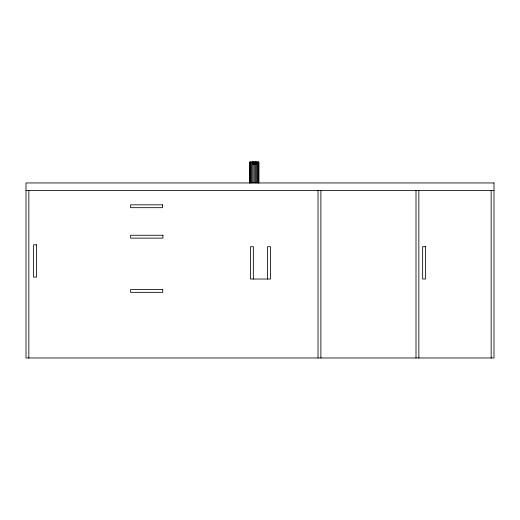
<?xml version="1.0" encoding="UTF-8"?>
<svg xmlns="http://www.w3.org/2000/svg" width="520" height="520" viewBox="0 0 520 520"><rect width="100%" height="100%" fill="white"/><g stroke="black" fill="none" stroke-linecap="round" stroke-linejoin="round"><path stroke-width="0.78" d="M252.389 163.93L256.197 163.93L256.197 162.026M26 190.561L494 190.561M491.147 190.561L491.147 357.975M418.853 190.561L418.853 357.975M416 190.561L416 357.975M320.879 190.561L320.879 357.975M318.026 190.561L318.026 357.975M267.611 279.026L267.611 246.681L270.465 246.681L270.465 279.026L250.491 279.026L250.491 246.681L253.344 246.681L253.344 279.026M258.856 182.949L258.856 162.026L249.73 162.026L249.73 182.949M258.7 162.026L258.7 182.949M258.245 162.026L258.245 182.949M257.524 162.026L257.524 182.949M256.575 162.026L256.575 182.949M256.132 162.026L256.132 163.93M255.938 162.026L255.938 163.93M255.639 162.026L255.639 163.93M255.476 162.026L255.476 182.949M255.242 162.026L255.242 163.93M254.787 162.026L254.787 163.93M254.293 162.026L254.293 182.949M253.799 162.026L253.799 163.93M253.344 162.026L253.344 163.93M253.11 162.026L253.11 182.949M252.947 162.026L252.947 163.93M252.642 162.026L252.642 163.93M252.389 162.026L252.453 163.93M252.011 162.026L252.011 182.949M251.062 162.026L251.062 182.949M250.341 162.026L250.341 182.949M249.88 162.026L249.88 182.949M28.854 190.561L28.854 357.975M494 182.949L26 182.949L26 357.975L494 357.975L494 182.949M162.454 204.828L130.637 204.828L130.637 207.681L162.454 207.681L162.454 204.828M162.91 235.268L130.637 235.268L130.637 238.121L162.91 238.121L162.91 235.268M36.465 244.784L33.611 244.784L33.611 277.121L36.465 277.121L36.465 244.784M425.51 246.681L422.656 246.681L422.656 279.026L425.51 279.026L425.51 246.681M162.74 289.49L130.637 289.49L130.637 292.344L162.74 292.344L162.74 289.49"/></g></svg>
